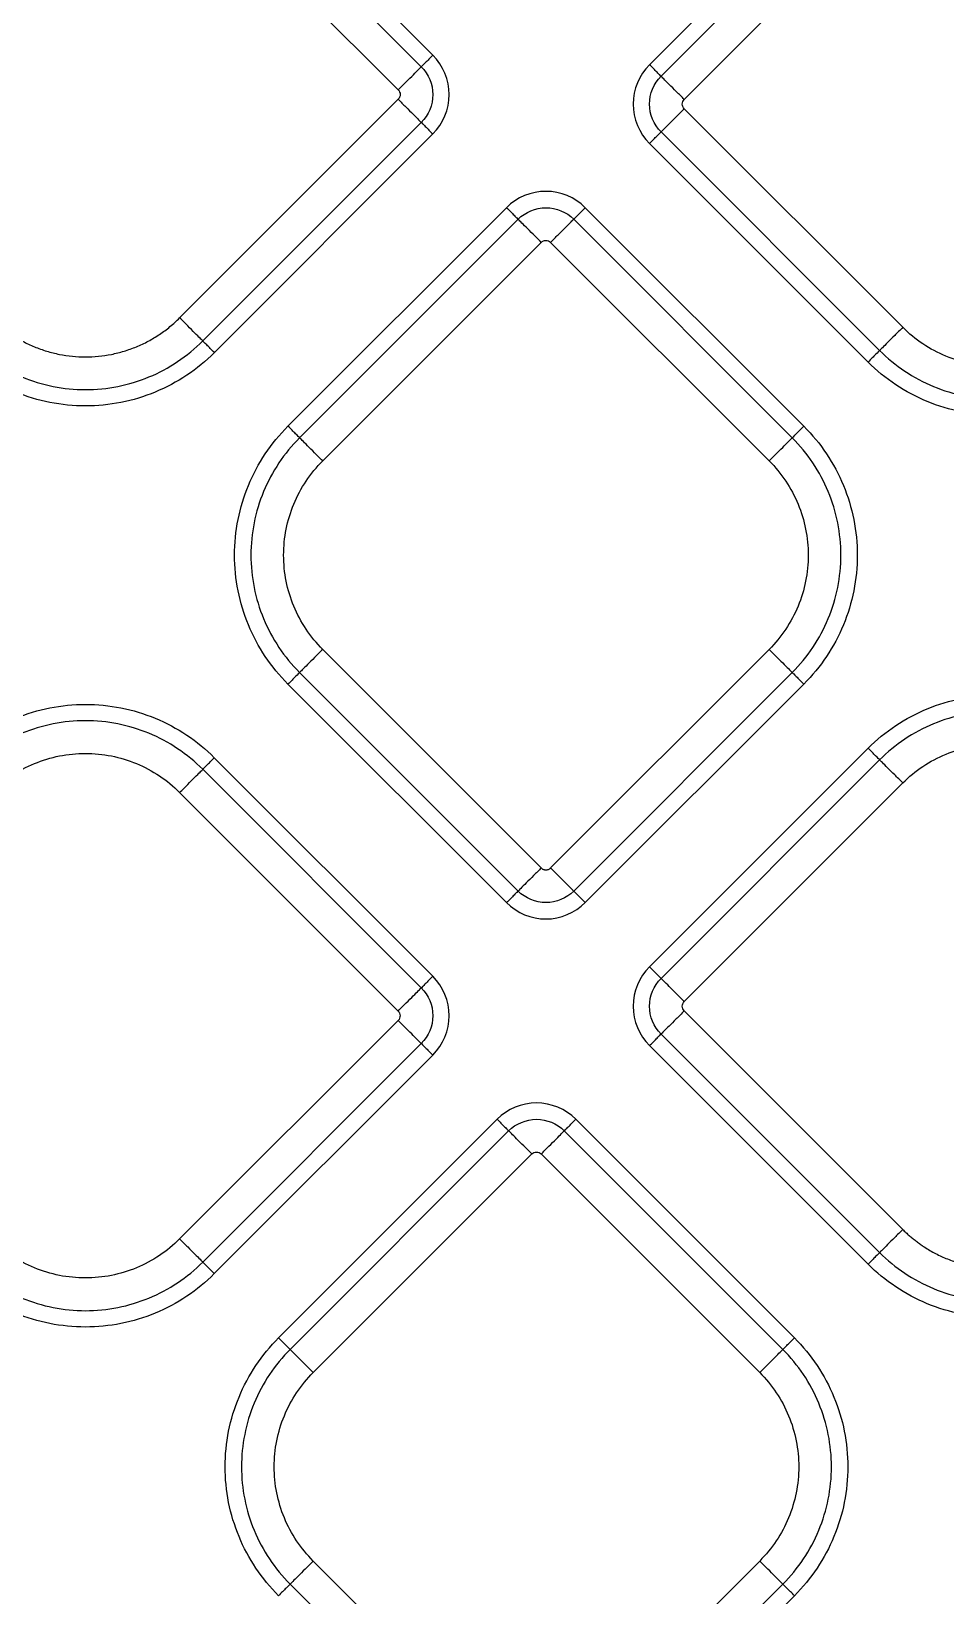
# Model space of a CAD drawing. Extents: x 525 to 613, y 487 to 635.
# Drawn here: x 566.074 to 568.83, y 551.697 to 556.413 of the extents above; entities that cross this region are included whole.
import ezdxf

# ---------------------------------------------------------------- set-up
doc = ezdxf.new("R2010")
doc.units = 0
doc.header["$MEASUREMENT"] = 0
doc.layers.add('1', color=4, linetype='Continuous')
doc.layers.add('STD TEST', color=3, linetype='Continuous')

# ---------------------------------------------------------------- blocks, each defined once
blk = doc.blocks.new('2023 VANGUARD')
at = {"layer": '1', "color": 3, "linetype": 'Continuous', "lineweight": 25}
for p, q in [((-1.6754, -36.3503), (-2.3342, -35.6914)), ((-1.7103, -36.3851), (-2.3691, -35.7263)), ((-0.3636, -35.7199), (-1.0224, -36.3788)), ((-0.3287, -35.7548), (-0.9875, -36.4136)), ((-2.4388, -35.796), (-1.78, -36.4549)), ((-0.9178, -36.4834), (-0.259, -35.8245)), ((-1.78, -36.4831), (-2.4388, -37.142)), ((-0.259, -37.1705), (-0.9178, -36.5116)), ((-2.3691, -37.2117), (-1.7103, -36.5529)), ((-2.3342, -37.2466), (-1.6754, -36.5877)), ((-0.9875, -36.5814), (-0.3287, -37.2402)), ((-1.0224, -36.6162), (-0.3636, -37.2751)), ((-1.4534, -36.8098), (-2.1122, -37.4686)), ((-0.5571, -37.4686), (-1.2159, -36.8098)), ((-1.4185, -36.8446), (-2.0773, -37.5034)), ((-0.592, -37.5034), (-1.2508, -36.8446)), ((-2.0076, -37.5732), (-1.3488, -36.9143)), ((-1.3205, -36.9143), (-0.6617, -37.5732)), ((-1.3488, -38.8001), (-2.0076, -38.1413)), ((-0.6617, -38.1413), (-1.3205, -38.8001)), ((-2.0773, -38.211), (-1.4185, -38.8699)), ((-1.2508, -38.8699), (-0.592, -38.211)), ((-2.1122, -38.2459), (-1.4534, -38.9047)), ((-1.2159, -38.9047), (-0.5571, -38.2459)), ((-1.6754, -39.1268), (-2.3343, -38.4679)), ((-0.3635, -38.4394), (-1.0224, -39.0983)), ((-0.3287, -38.4743), (-0.9875, -39.1331)), ((-1.7103, -39.1616), (-2.3691, -38.5028)), ((-2.4389, -38.5725), (-1.78, -39.2314)), ((-0.9178, -39.2029), (-0.259, -38.544)), ((-0.259, -39.89), (-0.9178, -39.2311)), ((-1.78, -39.2596), (-2.4389, -39.9185)), ((-2.3691, -39.9882), (-1.7103, -39.3294)), ((-0.9875, -39.3009), (-0.3287, -39.9597)), ((-2.3343, -40.0231), (-1.6754, -39.3642)), ((-1.0224, -39.3357), (-0.3635, -39.9946)), ((-1.4819, -39.5578), (-2.1407, -40.2166)), ((-0.5856, -40.2166), (-1.2444, -39.5578)), ((-1.447, -39.5926), (-2.1059, -40.2515)), ((-0.6205, -40.2515), (-1.2793, -39.5926)), ((-2.0361, -40.3212), (-1.3773, -39.6624)), ((-1.349, -39.6624), (-0.6902, -40.3212)), ((-1.3773, -41.5482), (-2.0361, -40.8893)), ((-0.6902, -40.8893), (-1.349, -41.5482)), ((-2.1059, -40.9591), (-1.447, -41.6179)), ((-1.2793, -41.6179), (-0.6205, -40.9591)), ((-1.2444, -41.6528), (-0.5856, -40.9939))]:
    blk.add_line(p, q, dxfattribs=at)
for points, knots in [([(-1.6754, -36.3503), (-1.6792, -36.3541), (-1.6833, -36.3581), (-1.6911, -36.366), (-1.6949, -36.3698), (-1.7015, -36.3764), (-1.7043, -36.3792), (-1.7083, -36.3832), (-1.7096, -36.3845), (-1.7103, -36.3851)], [0, 0, 0, 0, 0.25, 0.25, 0.5, 0.5, 0.75, 0.75, 1, 1, 1, 1]), ([(-1.6754, -36.5877), (-1.644, -36.5564), (-1.6262, -36.5134), (-1.6262, -36.4247), (-1.6443, -36.3814), (-1.6754, -36.3503)], [0, 0, 0, 0, 0.5, 0.5, 1, 1, 1, 1]), ([(-1.78, -36.4549), (-1.7717, -36.4466), (-1.7635, -36.4383), (-1.7479, -36.4228), (-1.7407, -36.4155), (-1.728, -36.4029), (-1.7227, -36.3975), (-1.7145, -36.3893), (-1.7116, -36.3865), (-1.7103, -36.3851)], [0, 0, 0, 0, 0.25, 0.25, 0.5, 0.5, 0.75, 0.75, 1, 1, 1, 1]), ([(-1.7103, -36.3851), (-1.6883, -36.4071), (-1.6755, -36.4377), (-1.6755, -36.5004), (-1.6881, -36.5307), (-1.7103, -36.5529)], [0, 0, 0, 0, 0.5, 0.5, 1, 1, 1, 1]), ([(-1.0224, -36.3788), (-1.0538, -36.4101), (-1.0716, -36.4531), (-1.0716, -36.5418), (-1.0535, -36.5851), (-1.0224, -36.6162)], [0, 0, 0, 0, 0.5, 0.5, 1, 1, 1, 1]), ([(-0.9875, -36.4136), (-0.9882, -36.413), (-0.9895, -36.4117), (-0.9935, -36.4077), (-0.9963, -36.4049), (-1.0029, -36.3983), (-1.0067, -36.3945), (-1.0146, -36.3866), (-1.0186, -36.3826), (-1.0224, -36.3788)], [0, 0, 0, 0, 0.25, 0.25, 0.5, 0.5, 0.75, 0.75, 1, 1, 1, 1]), ([(-0.9875, -36.5814), (-1.0095, -36.5594), (-1.0223, -36.5288), (-1.0223, -36.4661), (-1.0097, -36.4358), (-0.9875, -36.4136)], [0, 0, 0, 0, 0.5, 0.5, 1, 1, 1, 1]), ([(-0.9178, -36.4834), (-0.9252, -36.476), (-0.9331, -36.4681), (-0.9487, -36.4525), (-0.9563, -36.4449), (-0.9696, -36.4316), (-0.9752, -36.426), (-0.9835, -36.4176), (-0.9862, -36.4149), (-0.9875, -36.4136)], [0, 0, 0, 0, 0.25, 0.25, 0.5, 0.5, 0.75, 0.75, 1, 1, 1, 1]), ([(-1.78, -36.4549), (-1.7763, -36.4586), (-1.7741, -36.4638), (-1.7741, -36.4742), (-1.7763, -36.4794), (-1.78, -36.4831)], [0, 0, 0, 0, 0.5, 0.5, 1, 1, 1, 1]), ([(-1.78, -36.4831), (-1.7726, -36.4905), (-1.7647, -36.4984), (-1.7491, -36.514), (-1.7415, -36.5216), (-1.7282, -36.5349), (-1.7226, -36.5405), (-1.7143, -36.5489), (-1.7116, -36.5516), (-1.7103, -36.5529)], [0, 0, 0, 0, 0.25, 0.25, 0.5, 0.5, 0.75, 0.75, 1, 1, 1, 1]), ([(-0.9178, -36.5116), (-0.9215, -36.5079), (-0.9237, -36.5027), (-0.9237, -36.4923), (-0.9215, -36.4871), (-0.9178, -36.4834)], [0, 0, 0, 0, 0.5, 0.5, 1, 1, 1, 1]), ([(-0.9178, -36.5116), (-0.9261, -36.5199), (-0.9344, -36.5282), (-0.9499, -36.5437), (-0.9572, -36.551), (-0.9698, -36.5636), (-0.9752, -36.569), (-0.9833, -36.5772), (-0.9862, -36.58), (-0.9875, -36.5814)], [0, 0, 0, 0, 0.25, 0.25, 0.5, 0.5, 0.75, 0.75, 1, 1, 1, 1]), ([(-1.7103, -36.5529), (-1.7096, -36.5535), (-1.7083, -36.5548), (-1.7043, -36.5588), (-1.7015, -36.5616), (-1.6949, -36.5682), (-1.6911, -36.572), (-1.6833, -36.5799), (-1.6792, -36.5839), (-1.6754, -36.5877)], [0, 0, 0, 0, 0.25, 0.25, 0.5, 0.5, 0.75, 0.75, 1, 1, 1, 1]), ([(-1.0224, -36.6162), (-1.0186, -36.6124), (-1.0146, -36.6084), (-1.0067, -36.6005), (-1.0029, -36.5967), (-0.9963, -36.5901), (-0.9935, -36.5874), (-0.9895, -36.5833), (-0.9882, -36.582), (-0.9875, -36.5814)], [0, 0, 0, 0, 0.25, 0.25, 0.5, 0.5, 0.75, 0.75, 1, 1, 1, 1]), ([(-1.2159, -36.8098), (-1.2473, -36.7784), (-1.2903, -36.7606), (-1.3789, -36.7606), (-1.4223, -36.7786), (-1.4534, -36.8098)], [0, 0, 0, 0, 0.5, 0.5, 1, 1, 1, 1]), ([(-1.4534, -36.8098), (-1.4496, -36.8136), (-1.4455, -36.8176), (-1.4377, -36.8255), (-1.4338, -36.8293), (-1.4273, -36.8359), (-1.4245, -36.8386), (-1.4204, -36.8427), (-1.4191, -36.844), (-1.4185, -36.8446)], [0, 0, 0, 0, 0.25, 0.25, 0.5, 0.5, 0.75, 0.75, 1, 1, 1, 1]), ([(-1.4185, -36.8446), (-1.3965, -36.8226), (-1.3659, -36.8099), (-1.3033, -36.8099), (-1.2729, -36.8225), (-1.2508, -36.8446)], [0, 0, 0, 0, 0.5, 0.5, 1, 1, 1, 1]), ([(-1.2508, -36.8446), (-1.2502, -36.844), (-1.2489, -36.8427), (-1.2448, -36.8386), (-1.242, -36.8359), (-1.2355, -36.8293), (-1.2316, -36.8255), (-1.2238, -36.8176), (-1.2197, -36.8136), (-1.2159, -36.8098)], [0, 0, 0, 0, 0.25, 0.25, 0.5, 0.5, 0.75, 0.75, 1, 1, 1, 1]), ([(-1.3488, -36.9143), (-1.3571, -36.9061), (-1.3653, -36.8978), (-1.3809, -36.8823), (-1.3881, -36.875), (-1.4008, -36.8624), (-1.4061, -36.857), (-1.4143, -36.8488), (-1.4171, -36.846), (-1.4185, -36.8446)], [0, 0, 0, 0, 0.25, 0.25, 0.5, 0.5, 0.75, 0.75, 1, 1, 1, 1]), ([(-1.3205, -36.9143), (-1.3131, -36.9069), (-1.3052, -36.899), (-1.2897, -36.8835), (-1.2821, -36.8759), (-1.2688, -36.8626), (-1.2631, -36.8569), (-1.2548, -36.8486), (-1.2521, -36.8459), (-1.2508, -36.8446)], [0, 0, 0, 0, 0.25, 0.25, 0.5, 0.5, 0.75, 0.75, 1, 1, 1, 1]), ([(-1.3488, -36.9143), (-1.3451, -36.9106), (-1.3399, -36.9085), (-1.3294, -36.9085), (-1.3242, -36.9106), (-1.3205, -36.9143)], [0, 0, 0, 0, 0.5, 0.5, 1, 1, 1, 1]), ([(-3.007, -37.142), (-3.0038, -37.145), (-2.9976, -37.1512), (-2.9878, -37.16), (-2.9778, -37.1685), (-2.9675, -37.1767), (-2.9569, -37.1845), (-2.9389, -37.197), (-2.9126, -37.2128), (-2.8769, -37.2296), (-2.8397, -37.243), (-2.7887, -37.2557), (-2.7229, -37.2622), (-2.6571, -37.2557), (-2.6061, -37.243), (-2.5689, -37.2297), (-2.5332, -37.2128), (-2.505, -37.1958), (-2.4835, -37.1807), (-2.4679, -37.1686), (-2.453, -37.1557), (-2.4435, -37.1466), (-2.4388, -37.142)], [0, 0, 0, 0, 0.020878, 0.041713, 0.062527, 0.083344, 0.104185, 0.125072, 0.187569, 0.2501, 0.312596, 0.375127, 0.500003, 0.62488, 0.687376, 0.749907, 0.812404, 0.874935, 0.906232, 0.937459, 0.968689, 1, 1, 1, 1]), ([(-2.3691, -37.2117), (-2.3705, -37.2103), (-2.3733, -37.2075), (-2.3815, -37.1993), (-2.3869, -37.1939), (-2.3995, -37.1813), (-2.4068, -37.174), (-2.4223, -37.1585), (-2.4306, -37.1502), (-2.4388, -37.142)], [0, 0, 0, 0, 0.25, 0.25, 0.5, 0.5, 0.75, 0.75, 1, 1, 1, 1]), ([(-0.259, -37.1705), (-0.2673, -37.1788), (-0.2755, -37.187), (-0.2911, -37.2025), (-0.2983, -37.2098), (-0.3109, -37.2224), (-0.3163, -37.2278), (-0.3245, -37.236), (-0.3273, -37.2388), (-0.3287, -37.2402)], [0, 0, 0, 0, 0.25, 0.25, 0.5, 0.5, 0.75, 0.75, 1, 1, 1, 1]), ([(0.3091, -37.1705), (0.272, -37.2077), (0.2274, -37.2374), (0.1302, -37.2777), (0.0777, -37.2881), (-0.0275, -37.2881), (-0.0801, -37.2777), (-0.1772, -37.2374), (-0.2218, -37.2077), (-0.259, -37.1705)], [0, 0, 0, 0, 0.25, 0.25, 0.5, 0.5, 0.75, 0.75, 1, 1, 1, 1]), ([(-2.3342, -37.2466), (-2.3851, -37.2974), (-2.4461, -37.3382), (-2.579, -37.3932), (-2.6509, -37.4075), (-2.7948, -37.4075), (-2.8668, -37.3932), (-2.9997, -37.3382), (-3.0607, -37.2974), (-3.1115, -37.2466)], [0, 0, 0, 0, 0.25, 0.25, 0.5, 0.5, 0.75, 0.75, 1, 1, 1, 1]), ([(-3.0767, -37.2117), (-3.0304, -37.258), (-2.9749, -37.2951), (-2.8539, -37.3452), (-2.7884, -37.3582), (-2.6574, -37.3582), (-2.5919, -37.3452), (-2.4709, -37.2951), (-2.4154, -37.258), (-2.3691, -37.2117)], [0, 0, 0, 0, 0.25, 0.25, 0.5, 0.5, 0.75, 0.75, 1, 1, 1, 1]), ([(-2.3342, -37.2466), (-2.3425, -37.2383), (-2.3507, -37.23), (-2.3634, -37.2174), (-2.3677, -37.2131), (-2.3691, -37.2117)], [0, 0, 0, 0, 0.5, 0.5, 1, 1, 1, 1]), ([(-0.3287, -37.2402), (-0.3301, -37.2416), (-0.3344, -37.2459), (-0.3471, -37.2586), (-0.3553, -37.2668), (-0.3636, -37.2751)], [0, 0, 0, 0, 0.5, 0.5, 1, 1, 1, 1]), ([(-0.3287, -37.2402), (-0.2824, -37.2865), (-0.2269, -37.3236), (-0.1059, -37.3737), (-0.0404, -37.3867), (0.0906, -37.3867), (0.156, -37.3737), (0.2771, -37.3236), (0.3326, -37.2865), (0.3789, -37.2402)], [0, 0, 0, 0, 0.25, 0.25, 0.5, 0.5, 0.75, 0.75, 1, 1, 1, 1]), ([(0.4137, -37.2751), (0.3629, -37.3259), (0.3019, -37.3667), (0.1689, -37.4217), (0.097, -37.436), (-0.0469, -37.436), (-0.1188, -37.4217), (-0.2517, -37.3667), (-0.3127, -37.3259), (-0.3636, -37.2751)], [0, 0, 0, 0, 0.25, 0.25, 0.5, 0.5, 0.75, 0.75, 1, 1, 1, 1]), ([(-2.1122, -38.2459), (-2.1631, -38.195), (-2.2038, -38.134), (-2.2589, -38.0011), (-2.2732, -37.9292), (-2.2732, -37.7853), (-2.2589, -37.7134), (-2.2038, -37.5804), (-2.1631, -37.5195), (-2.1122, -37.4686)], [0, 0, 0, 0, 0.25, 0.25, 0.5, 0.5, 0.75, 0.75, 1, 1, 1, 1]), ([(-2.0773, -37.5034), (-2.0787, -37.5021), (-2.0831, -37.4977), (-2.0957, -37.4851), (-2.1039, -37.4769), (-2.1122, -37.4686)], [0, 0, 0, 0, 0.5, 0.5, 1, 1, 1, 1]), ([(-0.592, -37.5034), (-0.5906, -37.5021), (-0.5862, -37.4977), (-0.5736, -37.4851), (-0.5654, -37.4769), (-0.5571, -37.4686)], [0, 0, 0, 0, 0.5, 0.5, 1, 1, 1, 1]), ([(-0.5571, -37.4686), (-0.5062, -37.5195), (-0.4655, -37.5804), (-0.4104, -37.7134), (-0.3961, -37.7853), (-0.3961, -37.9292), (-0.4104, -38.0011), (-0.4655, -38.134), (-0.5062, -38.195), (-0.5571, -38.2459)], [0, 0, 0, 0, 0.25, 0.25, 0.5, 0.5, 0.75, 0.75, 1, 1, 1, 1]), ([(-2.0773, -37.5034), (-2.1237, -37.5498), (-2.1607, -37.6053), (-2.2109, -37.7263), (-2.2239, -37.7917), (-2.2239, -37.9227), (-2.2109, -37.9882), (-2.1607, -38.1092), (-2.1237, -38.1647), (-2.0773, -38.211)], [0, 0, 0, 0, 0.25, 0.25, 0.5, 0.5, 0.75, 0.75, 1, 1, 1, 1]), ([(-2.0076, -37.5732), (-2.0159, -37.5649), (-2.0242, -37.5566), (-2.0397, -37.5411), (-2.047, -37.5338), (-2.0596, -37.5212), (-2.065, -37.5158), (-2.0731, -37.5076), (-2.076, -37.5048), (-2.0773, -37.5034)], [0, 0, 0, 0, 0.25, 0.25, 0.5, 0.5, 0.75, 0.75, 1, 1, 1, 1]), ([(-0.6617, -37.5732), (-0.6534, -37.5649), (-0.6451, -37.5566), (-0.6296, -37.5411), (-0.6223, -37.5338), (-0.6097, -37.5212), (-0.6043, -37.5158), (-0.5962, -37.5076), (-0.5933, -37.5048), (-0.592, -37.5034)], [0, 0, 0, 0, 0.25, 0.25, 0.5, 0.5, 0.75, 0.75, 1, 1, 1, 1]), ([(-0.592, -38.211), (-0.5456, -38.1647), (-0.5086, -38.1092), (-0.4584, -37.9882), (-0.4454, -37.9227), (-0.4454, -37.7917), (-0.4584, -37.7263), (-0.5086, -37.6053), (-0.5456, -37.5498), (-0.592, -37.5034)], [0, 0, 0, 0, 0.25, 0.25, 0.5, 0.5, 0.75, 0.75, 1, 1, 1, 1]), ([(-2.0076, -38.1413), (-2.0448, -38.1041), (-2.0746, -38.0596), (-2.1148, -37.9624), (-2.1253, -37.9098), (-2.1253, -37.8046), (-2.1148, -37.7521), (-2.0746, -37.6549), (-2.0448, -37.6104), (-2.0076, -37.5732)], [0, 0, 0, 0, 0.25, 0.25, 0.5, 0.5, 0.75, 0.75, 1, 1, 1, 1]), ([(-0.6617, -37.5732), (-0.6245, -37.6104), (-0.5947, -37.6549), (-0.5545, -37.7521), (-0.544, -37.8046), (-0.544, -37.9098), (-0.5545, -37.9624), (-0.5947, -38.0596), (-0.6245, -38.1041), (-0.6617, -38.1413)], [0, 0, 0, 0, 0.25, 0.25, 0.5, 0.5, 0.75, 0.75, 1, 1, 1, 1]), ([(-2.0076, -38.1413), (-2.0159, -38.1496), (-2.0242, -38.1578), (-2.0397, -38.1734), (-2.047, -38.1806), (-2.0596, -38.1933), (-2.065, -38.1986), (-2.0731, -38.2068), (-2.076, -38.2096), (-2.0773, -38.211)], [0, 0, 0, 0, 0.25, 0.25, 0.5, 0.5, 0.75, 0.75, 1, 1, 1, 1]), ([(-0.6617, -38.1413), (-0.6534, -38.1496), (-0.6451, -38.1578), (-0.6296, -38.1734), (-0.6223, -38.1806), (-0.6097, -38.1933), (-0.6043, -38.1986), (-0.5962, -38.2068), (-0.5933, -38.2096), (-0.592, -38.211)], [0, 0, 0, 0, 0.25, 0.25, 0.5, 0.5, 0.75, 0.75, 1, 1, 1, 1]), ([(-2.0773, -38.211), (-2.0787, -38.2124), (-2.0831, -38.2167), (-2.0957, -38.2294), (-2.1039, -38.2376), (-2.1122, -38.2459)], [0, 0, 0, 0, 0.5, 0.5, 1, 1, 1, 1]), ([(-0.592, -38.211), (-0.5906, -38.2124), (-0.5862, -38.2167), (-0.5736, -38.2294), (-0.5654, -38.2376), (-0.5571, -38.2459)], [0, 0, 0, 0, 0.5, 0.5, 1, 1, 1, 1]), ([(-0.3635, -38.4394), (-0.3127, -38.3886), (-0.2517, -38.3478), (-0.1188, -38.2928), (-0.0468, -38.2785), (0.0971, -38.2785), (0.169, -38.2928), (0.3019, -38.3478), (0.3629, -38.3886), (0.4138, -38.4394)], [0, 0, 0, 0, 0.25, 0.25, 0.5, 0.5, 0.75, 0.75, 1, 1, 1, 1]), ([(-3.1116, -38.4679), (-3.0607, -38.4171), (-2.9997, -38.3763), (-2.8668, -38.3213), (-2.7949, -38.307), (-2.651, -38.307), (-2.5791, -38.3213), (-2.4461, -38.3763), (-2.3851, -38.4171), (-2.3343, -38.4679)], [0, 0, 0, 0, 0.25, 0.25, 0.5, 0.5, 0.75, 0.75, 1, 1, 1, 1]), ([(0.3789, -38.4743), (0.3326, -38.428), (0.2771, -38.3909), (0.1561, -38.3408), (0.0906, -38.3278), (-0.0404, -38.3278), (-0.1059, -38.3408), (-0.2269, -38.3909), (-0.2824, -38.428), (-0.3287, -38.4743)], [0, 0, 0, 0, 0.25, 0.25, 0.5, 0.5, 0.75, 0.75, 1, 1, 1, 1]), ([(-2.3691, -38.5028), (-2.4154, -38.4565), (-2.4709, -38.4194), (-2.592, -38.3693), (-2.6574, -38.3563), (-2.7884, -38.3563), (-2.8539, -38.3693), (-2.9749, -38.4194), (-3.0304, -38.4565), (-3.0767, -38.5028)], [0, 0, 0, 0, 0.25, 0.25, 0.5, 0.5, 0.75, 0.75, 1, 1, 1, 1]), ([(-0.259, -38.544), (-0.2218, -38.5068), (-0.1772, -38.4771), (-0.08, -38.4368), (-0.0275, -38.4264), (0.0777, -38.4264), (0.1303, -38.4368), (0.2274, -38.4771), (0.272, -38.5068), (0.3092, -38.544)], [0, 0, 0, 0, 0.25, 0.25, 0.5, 0.5, 0.75, 0.75, 1, 1, 1, 1]), ([(-3.007, -38.5725), (-2.9698, -38.5353), (-2.9252, -38.5056), (-2.8281, -38.4653), (-2.7755, -38.4549), (-2.6703, -38.4549), (-2.6178, -38.4653), (-2.5206, -38.5056), (-2.476, -38.5353), (-2.4389, -38.5725)], [0, 0, 0, 0, 0.25, 0.25, 0.5, 0.5, 0.75, 0.75, 1, 1, 1, 1]), ([(-2.3691, -38.5028), (-2.3678, -38.5014), (-2.3634, -38.4971), (-2.3508, -38.4845), (-2.3425, -38.4762), (-2.3343, -38.4679)], [0, 0, 0, 0, 0.5, 0.5, 1, 1, 1, 1]), ([(-0.3287, -38.4743), (-0.3301, -38.4729), (-0.3344, -38.4686), (-0.347, -38.4559), (-0.3553, -38.4477), (-0.3635, -38.4394)], [0, 0, 0, 0, 0.5, 0.5, 1, 1, 1, 1]), ([(-0.259, -38.544), (-0.2672, -38.5358), (-0.2755, -38.5275), (-0.291, -38.512), (-0.2983, -38.5047), (-0.3109, -38.4921), (-0.3163, -38.4867), (-0.3245, -38.4785), (-0.3273, -38.4757), (-0.3287, -38.4743)], [0, 0, 0, 0, 0.25, 0.25, 0.5, 0.5, 0.75, 0.75, 1, 1, 1, 1]), ([(-2.4389, -38.5725), (-2.4306, -38.5643), (-2.4223, -38.556), (-2.4068, -38.5405), (-2.3995, -38.5332), (-2.3869, -38.5206), (-2.3815, -38.5152), (-2.3733, -38.507), (-2.3705, -38.5042), (-2.3691, -38.5028)], [0, 0, 0, 0, 0.25, 0.25, 0.5, 0.5, 0.75, 0.75, 1, 1, 1, 1]), ([(-1.3488, -38.8001), (-1.3562, -38.8075), (-1.3641, -38.8154), (-1.3796, -38.831), (-1.3872, -38.8386), (-1.4005, -38.8519), (-1.4062, -38.8575), (-1.4145, -38.8659), (-1.4172, -38.8686), (-1.4185, -38.8699)], [0, 0, 0, 0, 0.25, 0.25, 0.5, 0.5, 0.75, 0.75, 1, 1, 1, 1]), ([(-1.3488, -38.8001), (-1.3482, -38.8007), (-1.3469, -38.8019), (-1.3447, -38.8034), (-1.3419, -38.8047), (-1.3386, -38.8057), (-1.3347, -38.8061), (-1.3307, -38.8057), (-1.327, -38.8046), (-1.3234, -38.8028), (-1.3215, -38.801), (-1.3205, -38.8001)], [0, 0, 0, 0, 0.083478, 0.166388, 0.250171, 0.374789, 0.500105, 0.62472, 0.750039, 0.874841, 1, 1, 1, 1]), ([(-1.2508, -38.8699), (-1.2521, -38.8686), (-1.2548, -38.8659), (-1.2631, -38.8575), (-1.2688, -38.8519), (-1.2821, -38.8386), (-1.2897, -38.831), (-1.3052, -38.8154), (-1.3131, -38.8075), (-1.3205, -38.8001)], [0, 0, 0, 0, 0.25, 0.25, 0.5, 0.5, 0.75, 0.75, 1, 1, 1, 1]), ([(-1.4185, -38.8699), (-1.4191, -38.8705), (-1.4204, -38.8718), (-1.4245, -38.8758), (-1.4273, -38.8786), (-1.4338, -38.8852), (-1.4377, -38.889), (-1.4455, -38.8969), (-1.4496, -38.9009), (-1.4534, -38.9047)], [0, 0, 0, 0, 0.25, 0.25, 0.5, 0.5, 0.75, 0.75, 1, 1, 1, 1]), ([(-1.4534, -38.9047), (-1.422, -38.9361), (-1.3791, -38.9539), (-1.2904, -38.9539), (-1.247, -38.9358), (-1.2159, -38.9047)], [0, 0, 0, 0, 0.5, 0.5, 1, 1, 1, 1]), ([(-1.2508, -38.8699), (-1.2728, -38.8918), (-1.3034, -38.9046), (-1.366, -38.9046), (-1.3964, -38.892), (-1.4185, -38.8699)], [0, 0, 0, 0, 0.5, 0.5, 1, 1, 1, 1]), ([(-1.2159, -38.9047), (-1.2197, -38.9009), (-1.2238, -38.8969), (-1.2316, -38.889), (-1.2355, -38.8852), (-1.242, -38.8786), (-1.2448, -38.8758), (-1.2489, -38.8718), (-1.2502, -38.8705), (-1.2508, -38.8699)], [0, 0, 0, 0, 0.25, 0.25, 0.5, 0.5, 0.75, 0.75, 1, 1, 1, 1]), ([(-1.6754, -39.1268), (-1.6792, -39.1306), (-1.6833, -39.1346), (-1.6912, -39.1425), (-1.695, -39.1463), (-1.7016, -39.1529), (-1.7043, -39.1557), (-1.7084, -39.1597), (-1.7097, -39.161), (-1.7103, -39.1616)], [0, 0, 0, 0, 0.25, 0.25, 0.5, 0.5, 0.75, 0.75, 1, 1, 1, 1]), ([(-1.6754, -39.3642), (-1.6441, -39.3329), (-1.6263, -39.2899), (-1.6262, -39.2012), (-1.6443, -39.1579), (-1.6754, -39.1268)], [0, 0, 0, 0, 0.5, 0.5, 1, 1, 1, 1]), ([(-1.0224, -39.0983), (-1.0537, -39.1296), (-1.0715, -39.1726), (-1.0716, -39.2613), (-1.0535, -39.3046), (-1.0224, -39.3357)], [0, 0, 0, 0, 0.5, 0.5, 1, 1, 1, 1]), ([(-0.9875, -39.1331), (-0.9881, -39.1325), (-0.9894, -39.1312), (-0.9935, -39.1272), (-0.9963, -39.1244), (-1.0028, -39.1178), (-1.0067, -39.114), (-1.0145, -39.1061), (-1.0186, -39.1021), (-1.0224, -39.0983)], [0, 0, 0, 0, 0.25, 0.25, 0.5, 0.5, 0.75, 0.75, 1, 1, 1, 1]), ([(-0.9875, -39.3009), (-1.0095, -39.2789), (-1.0223, -39.2483), (-1.0222, -39.1856), (-1.0097, -39.1553), (-0.9875, -39.1331)], [0, 0, 0, 0, 0.5, 0.5, 1, 1, 1, 1]), ([(-0.9178, -39.2029), (-0.9252, -39.1955), (-0.9331, -39.1875), (-0.9486, -39.172), (-0.9562, -39.1644), (-0.9695, -39.1511), (-0.9752, -39.1455), (-0.9835, -39.1371), (-0.9862, -39.1344), (-0.9875, -39.1331)], [0, 0, 0, 0, 0.25, 0.25, 0.5, 0.5, 0.75, 0.75, 1, 1, 1, 1]), ([(-1.78, -39.2314), (-1.7718, -39.2231), (-1.7635, -39.2148), (-1.748, -39.1993), (-1.7407, -39.192), (-1.7281, -39.1794), (-1.7227, -39.174), (-1.7145, -39.1658), (-1.7117, -39.163), (-1.7103, -39.1616)], [0, 0, 0, 0, 0.25, 0.25, 0.5, 0.5, 0.75, 0.75, 1, 1, 1, 1]), ([(-1.7103, -39.1616), (-1.6883, -39.1836), (-1.6756, -39.2142), (-1.6756, -39.2769), (-1.6881, -39.3072), (-1.7103, -39.3294)], [0, 0, 0, 0, 0.5, 0.5, 1, 1, 1, 1]), ([(-1.78, -39.2314), (-1.7763, -39.2351), (-1.7742, -39.2403), (-1.7742, -39.2507), (-1.7763, -39.2559), (-1.78, -39.2596)], [0, 0, 0, 0, 0.5, 0.5, 1, 1, 1, 1]), ([(-0.9178, -39.2311), (-0.9261, -39.2394), (-0.9343, -39.2477), (-0.9499, -39.2632), (-0.9571, -39.2705), (-0.9698, -39.2831), (-0.9751, -39.2885), (-0.9833, -39.2967), (-0.9861, -39.2995), (-0.9875, -39.3009)], [0, 0, 0, 0, 0.25, 0.25, 0.5, 0.5, 0.75, 0.75, 1, 1, 1, 1]), ([(-0.9178, -39.2311), (-0.9215, -39.2274), (-0.9237, -39.2222), (-0.9237, -39.2118), (-0.9215, -39.2066), (-0.9178, -39.2029)], [0, 0, 0, 0, 0.5, 0.5, 1, 1, 1, 1]), ([(-1.7103, -39.3294), (-1.7117, -39.328), (-1.7145, -39.3252), (-1.7227, -39.317), (-1.7281, -39.3116), (-1.7407, -39.299), (-1.748, -39.2917), (-1.7635, -39.2762), (-1.7718, -39.2679), (-1.78, -39.2596)], [0, 0, 0, 0, 0.25, 0.25, 0.5, 0.5, 0.75, 0.75, 1, 1, 1, 1]), ([(-1.7103, -39.3294), (-1.7097, -39.33), (-1.7084, -39.3313), (-1.7043, -39.3354), (-1.7016, -39.3381), (-1.695, -39.3447), (-1.6912, -39.3485), (-1.6833, -39.3564), (-1.6792, -39.3604), (-1.6754, -39.3642)], [0, 0, 0, 0, 0.25, 0.25, 0.5, 0.5, 0.75, 0.75, 1, 1, 1, 1]), ([(-1.0224, -39.3357), (-1.0186, -39.3319), (-1.0145, -39.3279), (-1.0067, -39.32), (-1.0028, -39.3162), (-0.9963, -39.3096), (-0.9935, -39.3068), (-0.9894, -39.3028), (-0.9881, -39.3015), (-0.9875, -39.3009)], [0, 0, 0, 0, 0.25, 0.25, 0.5, 0.5, 0.75, 0.75, 1, 1, 1, 1]), ([(-1.2444, -39.5578), (-1.2758, -39.5264), (-1.3188, -39.5086), (-1.4074, -39.5086), (-1.4508, -39.5267), (-1.4819, -39.5578)], [0, 0, 0, 0, 0.5, 0.5, 1, 1, 1, 1]), ([(-1.4819, -39.5578), (-1.4781, -39.5616), (-1.474, -39.5656), (-1.4662, -39.5735), (-1.4624, -39.5773), (-1.4558, -39.5839), (-1.453, -39.5867), (-1.449, -39.5907), (-1.4477, -39.592), (-1.447, -39.5926)], [0, 0, 0, 0, 0.25, 0.25, 0.5, 0.5, 0.75, 0.75, 1, 1, 1, 1]), ([(-1.447, -39.5926), (-1.4251, -39.5707), (-1.3944, -39.5579), (-1.3318, -39.5579), (-1.3015, -39.5705), (-1.2793, -39.5926)], [0, 0, 0, 0, 0.5, 0.5, 1, 1, 1, 1]), ([(-1.2793, -39.5926), (-1.2787, -39.592), (-1.2774, -39.5907), (-1.2733, -39.5867), (-1.2706, -39.5839), (-1.264, -39.5773), (-1.2602, -39.5735), (-1.2523, -39.5656), (-1.2482, -39.5616), (-1.2444, -39.5578)], [0, 0, 0, 0, 0.25, 0.25, 0.5, 0.5, 0.75, 0.75, 1, 1, 1, 1]), ([(-1.3773, -39.6624), (-1.3856, -39.6541), (-1.3938, -39.6458), (-1.4094, -39.6303), (-1.4166, -39.623), (-1.4293, -39.6104), (-1.4346, -39.605), (-1.4428, -39.5968), (-1.4456, -39.594), (-1.447, -39.5926)], [0, 0, 0, 0, 0.25, 0.25, 0.5, 0.5, 0.75, 0.75, 1, 1, 1, 1]), ([(-1.349, -39.6624), (-1.3416, -39.655), (-1.3337, -39.6471), (-1.3182, -39.6315), (-1.3106, -39.6239), (-1.2973, -39.6106), (-1.2916, -39.605), (-1.2833, -39.5966), (-1.2806, -39.5939), (-1.2793, -39.5926)], [0, 0, 0, 0, 0.25, 0.25, 0.5, 0.5, 0.75, 0.75, 1, 1, 1, 1]), ([(-1.3773, -39.6624), (-1.3736, -39.6587), (-1.3684, -39.6565), (-1.3579, -39.6565), (-1.3527, -39.6587), (-1.349, -39.6624)], [0, 0, 0, 0, 0.5, 0.5, 1, 1, 1, 1]), ([(-0.259, -39.89), (-0.2672, -39.8982), (-0.2755, -39.9065), (-0.291, -39.922), (-0.2983, -39.9293), (-0.3109, -39.9419), (-0.3163, -39.9473), (-0.3245, -39.9555), (-0.3273, -39.9583), (-0.3287, -39.9597)], [0, 0, 0, 0, 0.25, 0.25, 0.5, 0.5, 0.75, 0.75, 1, 1, 1, 1]), ([(-0.259, -39.89), (-0.2558, -39.893), (-0.2496, -39.8992), (-0.2398, -39.908), (-0.2298, -39.9165), (-0.2195, -39.9247), (-0.2089, -39.9325), (-0.1909, -39.945), (-0.1646, -39.9608), (-0.1289, -39.9776), (-0.0917, -39.991), (-0.0407, -40.0037), (0.0251, -40.0102), (0.0909, -40.0037), (0.1419, -39.991), (0.1791, -39.9777), (0.2148, -39.9608), (0.243, -39.9438), (0.2645, -39.9287), (0.2801, -39.9166), (0.295, -39.9037), (0.3045, -39.8946), (0.3092, -39.89)], [0, 0, 0, 0, 0.020878, 0.041713, 0.062527, 0.083344, 0.104185, 0.125072, 0.187569, 0.2501, 0.312596, 0.375127, 0.500003, 0.62488, 0.687376, 0.749907, 0.812404, 0.874935, 0.906232, 0.937459, 0.968689, 1, 1, 1, 1]), ([(-2.4389, -39.9185), (-2.476, -39.9557), (-2.5206, -39.9854), (-2.6178, -40.0257), (-2.6703, -40.0361), (-2.7755, -40.0361), (-2.8281, -40.0257), (-2.9252, -39.9854), (-2.9698, -39.9557), (-3.007, -39.9185)], [0, 0, 0, 0, 0.25, 0.25, 0.5, 0.5, 0.75, 0.75, 1, 1, 1, 1]), ([(-2.4389, -39.9185), (-2.4306, -39.9268), (-2.4223, -39.935), (-2.4068, -39.9505), (-2.3995, -39.9578), (-2.3869, -39.9704), (-2.3815, -39.9758), (-2.3733, -39.984), (-2.3705, -39.9868), (-2.3691, -39.9882)], [0, 0, 0, 0, 0.25, 0.25, 0.5, 0.5, 0.75, 0.75, 1, 1, 1, 1]), ([(-3.0767, -39.9882), (-3.0304, -40.0345), (-2.9749, -40.0716), (-2.8539, -40.1217), (-2.7884, -40.1347), (-2.6574, -40.1347), (-2.592, -40.1217), (-2.4709, -40.0716), (-2.4154, -40.0345), (-2.3691, -39.9882)], [0, 0, 0, 0, 0.25, 0.25, 0.5, 0.5, 0.75, 0.75, 1, 1, 1, 1]), ([(-2.3691, -39.9882), (-2.3678, -39.9896), (-2.3634, -39.9939), (-2.3508, -40.0066), (-2.3425, -40.0148), (-2.3343, -40.0231)], [0, 0, 0, 0, 0.5, 0.5, 1, 1, 1, 1]), ([(-0.3287, -39.9597), (-0.3301, -39.9611), (-0.3344, -39.9654), (-0.347, -39.978), (-0.3553, -39.9863), (-0.3635, -39.9946)], [0, 0, 0, 0, 0.5, 0.5, 1, 1, 1, 1]), ([(-0.3287, -39.9597), (-0.2824, -40.006), (-0.2269, -40.0431), (-0.1059, -40.0932), (-0.0404, -40.1062), (0.0906, -40.1062), (0.1561, -40.0932), (0.2771, -40.0431), (0.3326, -40.006), (0.3789, -39.9597)], [0, 0, 0, 0, 0.25, 0.25, 0.5, 0.5, 0.75, 0.75, 1, 1, 1, 1]), ([(-2.3343, -40.0231), (-2.3851, -40.0739), (-2.4461, -40.1147), (-2.5791, -40.1697), (-2.651, -40.184), (-2.7949, -40.184), (-2.8668, -40.1697), (-2.9997, -40.1147), (-3.0607, -40.0739), (-3.1116, -40.0231)], [0, 0, 0, 0, 0.25, 0.25, 0.5, 0.5, 0.75, 0.75, 1, 1, 1, 1]), ([(0.4138, -39.9946), (0.3629, -40.0454), (0.3019, -40.0862), (0.169, -40.1412), (0.0971, -40.1555), (-0.0468, -40.1555), (-0.1188, -40.1412), (-0.2517, -40.0862), (-0.3127, -40.0454), (-0.3635, -39.9946)], [0, 0, 0, 0, 0.25, 0.25, 0.5, 0.5, 0.75, 0.75, 1, 1, 1, 1]), ([(-2.1407, -40.9939), (-2.1916, -40.943), (-2.2323, -40.8821), (-2.2874, -40.7491), (-2.3017, -40.6772), (-2.3017, -40.5333), (-2.2874, -40.4614), (-2.2323, -40.3285), (-2.1916, -40.2675), (-2.1407, -40.2166)], [0, 0, 0, 0, 0.25, 0.25, 0.5, 0.5, 0.75, 0.75, 1, 1, 1, 1]), ([(-2.1059, -40.2515), (-2.1072, -40.2501), (-2.1116, -40.2458), (-2.1242, -40.2331), (-2.1325, -40.2249), (-2.1407, -40.2166)], [0, 0, 0, 0, 0.5, 0.5, 1, 1, 1, 1]), ([(-0.6205, -40.2515), (-0.6191, -40.2501), (-0.6147, -40.2458), (-0.6021, -40.2331), (-0.5939, -40.2249), (-0.5856, -40.2166)], [0, 0, 0, 0, 0.5, 0.5, 1, 1, 1, 1]), ([(-0.5856, -40.2166), (-0.5347, -40.2675), (-0.494, -40.3285), (-0.4389, -40.4614), (-0.4246, -40.5333), (-0.4246, -40.6772), (-0.4389, -40.7491), (-0.494, -40.8821), (-0.5347, -40.943), (-0.5856, -40.9939)], [0, 0, 0, 0, 0.25, 0.25, 0.5, 0.5, 0.75, 0.75, 1, 1, 1, 1]), ([(-2.1059, -40.2515), (-2.1522, -40.2978), (-2.1893, -40.3533), (-2.2394, -40.4743), (-2.2524, -40.5398), (-2.2524, -40.6708), (-2.2394, -40.7362), (-2.1893, -40.8572), (-2.1522, -40.9127), (-2.1059, -40.9591)], [0, 0, 0, 0, 0.25, 0.25, 0.5, 0.5, 0.75, 0.75, 1, 1, 1, 1]), ([(-2.0361, -40.3212), (-2.0444, -40.3129), (-2.0527, -40.3047), (-2.0682, -40.2891), (-2.0755, -40.2819), (-2.0881, -40.2692), (-2.0935, -40.2639), (-2.1017, -40.2557), (-2.1045, -40.2529), (-2.1059, -40.2515)], [0, 0, 0, 0, 0.25, 0.25, 0.5, 0.5, 0.75, 0.75, 1, 1, 1, 1]), ([(-0.6902, -40.3212), (-0.6819, -40.3129), (-0.6737, -40.3047), (-0.6581, -40.2891), (-0.6509, -40.2819), (-0.6382, -40.2692), (-0.6329, -40.2639), (-0.6247, -40.2557), (-0.6218, -40.2529), (-0.6205, -40.2515)], [0, 0, 0, 0, 0.25, 0.25, 0.5, 0.5, 0.75, 0.75, 1, 1, 1, 1]), ([(-0.6205, -40.9591), (-0.5742, -40.9127), (-0.5371, -40.8572), (-0.4869, -40.7362), (-0.4739, -40.6708), (-0.4739, -40.5398), (-0.4869, -40.4743), (-0.5371, -40.3533), (-0.5742, -40.2978), (-0.6205, -40.2515)], [0, 0, 0, 0, 0.25, 0.25, 0.5, 0.5, 0.75, 0.75, 1, 1, 1, 1]), ([(-2.0361, -40.8893), (-2.0733, -40.8521), (-2.1031, -40.8076), (-2.1433, -40.7104), (-2.1538, -40.6579), (-2.1538, -40.5527), (-2.1433, -40.5001), (-2.1031, -40.4029), (-2.0733, -40.3584), (-2.0361, -40.3212)], [0, 0, 0, 0, 0.25, 0.25, 0.5, 0.5, 0.75, 0.75, 1, 1, 1, 1]), ([(-0.6902, -40.3212), (-0.653, -40.3584), (-0.6232, -40.4029), (-0.583, -40.5001), (-0.5725, -40.5527), (-0.5725, -40.6579), (-0.583, -40.7104), (-0.6232, -40.8076), (-0.653, -40.8521), (-0.6902, -40.8893)], [0, 0, 0, 0, 0.25, 0.25, 0.5, 0.5, 0.75, 0.75, 1, 1, 1, 1]), ([(-2.0361, -40.8893), (-2.0444, -40.8976), (-2.0527, -40.9059), (-2.0682, -40.9214), (-2.0755, -40.9287), (-2.0881, -40.9413), (-2.0935, -40.9467), (-2.1017, -40.9549), (-2.1045, -40.9577), (-2.1059, -40.9591)], [0, 0, 0, 0, 0.25, 0.25, 0.5, 0.5, 0.75, 0.75, 1, 1, 1, 1]), ([(-0.6205, -40.9591), (-0.6218, -40.9577), (-0.6247, -40.9549), (-0.6329, -40.9467), (-0.6382, -40.9413), (-0.6509, -40.9287), (-0.6581, -40.9214), (-0.6737, -40.9059), (-0.6819, -40.8976), (-0.6902, -40.8893)], [0, 0, 0, 0, 0.25, 0.25, 0.5, 0.5, 0.75, 0.75, 1, 1, 1, 1]), ([(-2.1059, -40.9591), (-2.1072, -40.9604), (-2.1116, -40.9648), (-2.1242, -40.9774), (-2.1325, -40.9856), (-2.1407, -40.9939)], [0, 0, 0, 0, 0.5, 0.5, 1, 1, 1, 1]), ([(-0.5856, -40.9939), (-0.5939, -40.9856), (-0.6021, -40.9774), (-0.6147, -40.9648), (-0.6191, -40.9604), (-0.6205, -40.9591)], [0, 0, 0, 0, 0.5, 0.5, 1, 1, 1, 1])]:
    blk.add_open_spline(points, degree=3, knots=knots, dxfattribs=at)
blk = doc.blocks.new('2026 Vanguard')
at = {"layer": 'STD TEST', "color": 1}
blk.add_blockref('2023 VANGUARD', (44.1613, 88.209), dxfattribs=at)

msp = doc.modelspace()

# ---------------------------------------------------------------- block references
at = {"layer": '1'}
msp.add_blockref('2026 Vanguard', (524.7985, 504.4821), dxfattribs=at)

doc.saveas('drawing.dxf')
